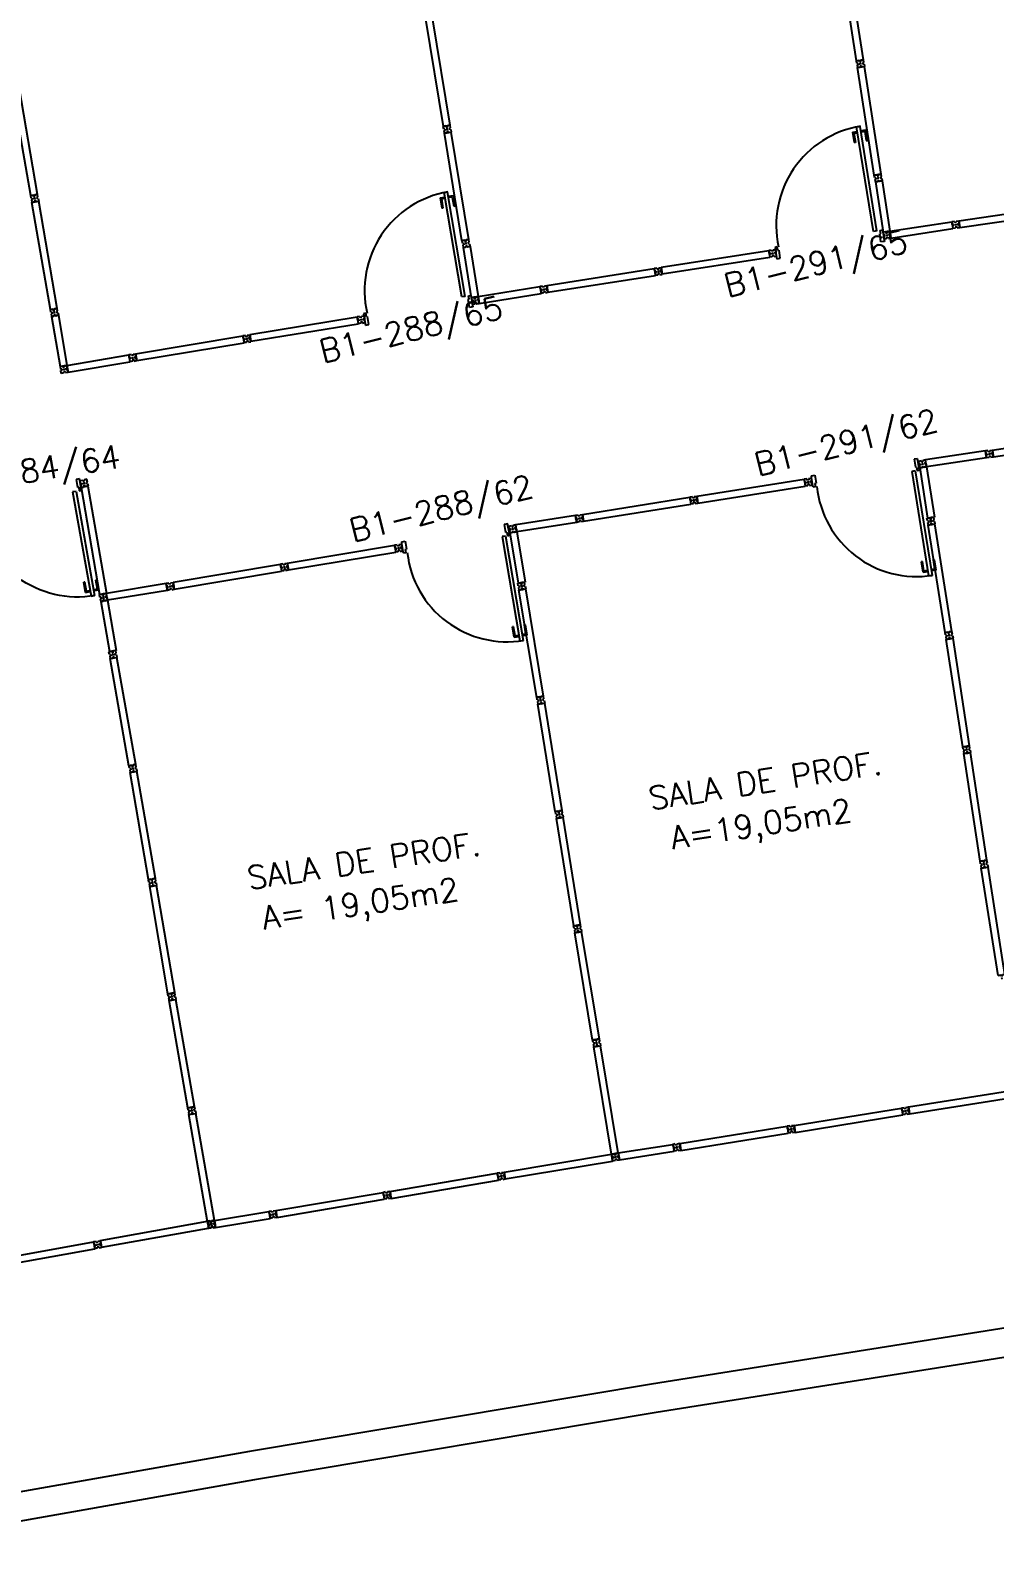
# Model space of a CAD drawing. Extents: x 26 to 324, y 73 to 188.
# Drawn here: x 108.24 to 116.57, y 155.38 to 168.52 of the extents above; entities that cross this region are included whole.
import ezdxf

# ---------------------------------------------------------------- set-up
doc = ezdxf.new("R2010")
doc.units = 0
doc.header["$LTSCALE"] = 0.01
doc.header["$MEASUREMENT"] = 0
doc.layers.get('0').update_dxf_attribs({"linetype": 'CONTINUOUS'})
for name, color, linetype in [('BANC', 2, 'CONTINUOUS'), ('DIV', 2, 'CONTINUOUS'), ('TEXTO', 2, 'CONTINUOUS'), ('TEXTO-ENDEREÇO', 2, 'CONTINUOUS'), ('ÁREA', 2, 'CONTINUOUS')]:
    doc.layers.add(name, color=color, linetype=linetype)
doc.styles.add('UNB-100', font='simplex.shx', dxfattribs={"height": 0.2})
doc.styles.add('UNB-100-1', font='simplex.shx', dxfattribs={"height": 0.2})

# ---------------------------------------------------------------- blocks, each defined once
blk = doc.blocks.new('DIVMT-SLC')
for p, q in [((-0.03, 0.03), (-0.03, 0.006)), ((-0.008, 0.03), (-0.03, 0.03)), ((-0.0185, 0.006), (-0.03, 0.006)), ((-0.0185, -0.006), (-0.0185, 0.006)), ((-0.008, 0.03), (-0.008, 0.02)), ((-0.008, 0.02), (0.008, 0.02)), ((-0.0051, 0), (0.0051, 0)), ((0.0051, 0), (-0.0051, 0)), ((-0.0051, 0), (0.0051, 0)), ((0, -0.0051), (0, 0.0051)), ((0, 0.0051), (0, -0.0051)), ((0.008, 0.03), (0.008, 0.02)), ((0.008, 0.03), (0.03, 0.03)), ((0.0205, 0.006), (0.03, 0.006)), ((0.0205, -0.006), (0.0205, 0.006)), ((0.0205, 0.006), (0.0205, -0.006)), ((0.0205, 0.006), (0.03, 0.006)), ((0.97, 0.03), (0.03, 0.03)), ((0.03, 0.006), (0.03, 0.03)), ((0.03, -0.03), (0.03, 0.03)), ((0.03, -0.005), (0.03, 0.005)), ((0.97, -0.03), (0.97, 0.03)), ((0.97, 0.03), (0.97, 0.009)), ((0.97, 0.009), (0.97, 0.027)), ((0.9795, 0.006), (0.97, 0.006)), ((0.97, -0.005), (0.97, 0.005)), ((0.9795, 0.006), (0.9795, -0.006)), ((1.0051, 0), (0.9949, 0)), ((1, 0.0051), (1, -0.0051)), ((-0.0185, -0.006), (-0.03, -0.006)), ((-0.03, -0.03), (-0.03, -0.006)), ((-0.008, -0.03), (-0.03, -0.03)), ((-0.008, -0.03), (-0.008, -0.02)), ((-0.008, -0.02), (0.008, -0.02)), ((0.008, -0.03), (0.008, -0.02)), ((0.008, -0.03), (0.03, -0.03)), ((0.0205, -0.006), (0.03, -0.006)), ((0.0205, -0.006), (0.03, -0.006)), ((0.03, -0.006), (0.03, -0.03)), ((0.97, -0.03), (0.03, -0.03)), ((0.9795, -0.006), (0.97, -0.006)), ((0.97, -0.009), (0.97, -0.027))]:
    blk.add_line(p, q)
blk = doc.blocks.new('PDV2D-SLC')
at = {"layer": 'DIV'}
for p, q in [((0.03, 0.05), (0.06, 0.05)), ((0.03, 0.035), (0.03, 0.05)), ((0.03, -0.035), (0.03, 0.035)), ((0.06, 0.05), (0.06, -0.02)), ((0.941, 0.05), (0.941, -0.02)), ((0.971, 0.05), (0.941, 0.05)), ((0.971, 0.035), (0.971, 0.05)), ((0.971, -0.035), (0.971, 0.035)), ((0.03, -0.05), (0.03, -0.035)), ((0.05, -0.05), (0.03, -0.05)), ((0.05, -0.02), (0.06, -0.02)), ((0.05, -0.02), (0.05, -0.05)), ((0.079, -0.05), (0.109, -0.05)), ((0.079, -0.05), (0.079, -0.965)), ((0.109, -0.05), (0.109, -0.965)), ((0.951, -0.02), (0.941, -0.02)), ((0.951, -0.02), (0.951, -0.05)), ((0.951, -0.05), (0.971, -0.05)), ((0.971, -0.05), (0.971, -0.035)), ((0.109, -0.965), (0.079, -0.965))]:
    blk.add_line(p, q, dxfattribs=at)
at = {"layer": 'DIV', "color": 1}
for p, q in [((0.036, -0.925), (0.036, -0.835)), ((0.046, -0.835), (0.036, -0.835)), ((0.046, -0.915), (0.046, -0.835)), ((0.046, -0.915), (0.076, -0.915)), ((0.141, -0.915), (0.111, -0.915)), ((0.141, -0.915), (0.141, -0.835)), ((0.141, -0.835), (0.151, -0.835)), ((0.151, -0.925), (0.151, -0.835)), ((0.036, -0.925), (0.076, -0.925)), ((0.151, -0.925), (0.111, -0.925))]:
    blk.add_line(p, q, dxfattribs=at)
blk.add_arc((0.076, -0.1), 0.865, 270, 3.3214, dxfattribs=at)
blk = doc.blocks.new('MDIVMT-SLC')
for p, q in [((-0.03, 0.03), (-0.03, 0.006)), ((-0.008, 0.03), (-0.03, 0.03)), ((-0.0185, 0.006), (-0.03, 0.006)), ((-0.0185, -0.006), (-0.0185, 0.006)), ((-0.008, 0.03), (-0.008, 0.02)), ((-0.008, 0.02), (0.008, 0.02)), ((-0.0051, 0), (0.0051, 0)), ((-0.0051, 0), (0.0051, 0)), ((0, -0.0051), (0, 0.0051)), ((0, -0.0051), (0, 0.0051)), ((0.008, 0.03), (0.008, 0.02)), ((0.008, 0.03), (0.03, 0.03)), ((0.0205, 0.006), (0.03, 0.006)), ((0.0205, -0.006), (0.0205, 0.006)), ((0.0205, 0.006), (0.03, 0.006)), ((0.0205, -0.006), (0.0205, 0.006)), ((0.03, 0.03), (0.03, -0.03)), ((0.03, 0.03), (0.47, 0.03)), ((0.03, 0.006), (0.03, 0.03)), ((0.03, 0.009), (0.03, 0.027)), ((0.03, 0.005), (0.03, -0.005)), ((0.47, 0.03), (0.47, -0.03)), ((0.4795, 0.006), (0.47, 0.006)), ((0.47, 0.005), (0.47, -0.005)), ((0.4795, -0.006), (0.4795, 0.006)), ((0.4949, 0), (0.5051, 0)), ((0.5051, 0), (0.4949, 0)), ((0.5, -0.0051), (0.5, 0.0051)), ((-0.0185, -0.006), (-0.03, -0.006)), ((-0.03, -0.03), (-0.03, -0.006)), ((-0.008, -0.03), (-0.03, -0.03)), ((-0.008, -0.03), (-0.008, -0.02)), ((-0.008, -0.02), (0.008, -0.02)), ((0.008, -0.03), (0.008, -0.02)), ((0.008, -0.03), (0.03, -0.03)), ((0.0205, -0.006), (0.03, -0.006)), ((0.0205, -0.006), (0.03, -0.006)), ((0.03, -0.006), (0.03, -0.03)), ((0.03, -0.03), (0.03, -0.009)), ((0.03, -0.009), (0.03, -0.027)), ((0.03, -0.03), (0.47, -0.03)), ((0.4795, -0.006), (0.47, -0.006))]:
    blk.add_line(p, q)
blk = doc.blocks.new('MTT-SLC')
for p, q in [((-0.008, 0.03), (-0.03, 0.03)), ((-0.03, 0.03), (-0.03, 0.006)), ((-0.0185, 0.006), (-0.03, 0.006)), ((-0.0185, -0.006), (-0.0185, 0.006)), ((-0.008, 0.03), (-0.008, 0.02)), ((-0.008, 0.02), (0.008, 0.02)), ((-0.0051, 0), (0.0051, 0)), ((0, -0.0051), (0, 0.0051)), ((0.008, 0.03), (0.03, 0.03)), ((0.008, 0.03), (0.008, 0.02)), ((0.0205, -0.006), (0.0205, 0.006)), ((0.0205, 0.006), (0.03, 0.006)), ((0.03, 0.006), (0.03, 0.03)), ((-0.03, -0.03), (-0.03, -0.006)), ((-0.0185, -0.006), (-0.03, -0.006)), ((-0.008, -0.03), (-0.03, -0.03)), ((-0.008, -0.02), (0.008, -0.02)), ((-0.008, -0.03), (-0.008, -0.02)), ((0.008, -0.03), (0.008, -0.02)), ((0.008, -0.03), (0.03, -0.03)), ((0.0205, -0.006), (0.03, -0.006)), ((0.03, -0.006), (0.03, -0.03))]:
    blk.add_line(p, q)
blk = doc.blocks.new('PDV2E-SLC')
at = {"layer": 'DIV', "color": 1}
for p, q in [((0.023, 0.925), (0.063, 0.925)), ((0.023, 0.925), (0.023, 0.835)), ((0.138, 0.925), (0.097, 0.925)), ((0.138, 0.925), (0.138, 0.835)), ((0.033, 0.835), (0.023, 0.835)), ((0.033, 0.915), (0.063, 0.915)), ((0.033, 0.915), (0.033, 0.835)), ((0.128, 0.915), (0.097, 0.915)), ((0.128, 0.915), (0.128, 0.835)), ((0.128, 0.835), (0.137, 0.835))]:
    blk.add_line(p, q, dxfattribs=at)
at = {"layer": 'DIV'}
for p, q in [((0.065, 0.05), (0.065, 0.965)), ((0.095, 0.965), (0.065, 0.965)), ((0.095, 0.05), (0.095, 0.965)), ((0.049, 0.05), (0.029, 0.05)), ((0.029, 0.05), (0.029, 0.035)), ((0.029, 0.035), (0.029, -0.035)), ((0.049, 0.02), (0.049, 0.05)), ((0.049, 0.02), (0.059, 0.02)), ((0.059, -0.05), (0.059, 0.02)), ((0.065, 0.05), (0.095, 0.05)), ((0.928, -0.05), (0.928, 0.02)), ((0.938, 0.02), (0.928, 0.02)), ((0.938, 0.05), (0.958, 0.05)), ((0.938, 0.02), (0.938, 0.05)), ((0.958, 0.05), (0.958, 0.035)), ((0.958, 0.035), (0.958, -0.035)), ((0.029, -0.035), (0.029, -0.05)), ((0.029, -0.05), (0.059, -0.05)), ((0.958, -0.05), (0.928, -0.05)), ((0.958, -0.035), (0.958, -0.05))]:
    blk.add_line(p, q, dxfattribs=at)
at = {"layer": 'DIV', "color": 1}
blk.add_arc((0.062, 0.1), 0.865, 356.6786, 90, dxfattribs=at)
blk = doc.blocks.new('JUNTA')
at = {"color": 2}
for p, q in [((108.699, 164.696), (108.723, 164.698)), ((108.701, 164.674), (108.699, 164.696)), ((108.701, 164.674), (108.711, 164.675)), ((108.703, 164.658), (108.713, 164.659)), ((108.703, 164.658), (108.705, 164.636)), ((108.729, 164.638), (108.705, 164.636)), ((108.711, 164.675), (108.713, 164.659)), ((108.724, 164.687), (108.723, 164.698)), ((108.724, 164.687), (108.736, 164.688)), ((108.727, 164.668), (108.737, 164.669)), ((108.737, 164.669), (108.727, 164.668)), ((108.728, 164.648), (108.74, 164.649)), ((108.74, 164.649), (108.728, 164.648)), ((108.728, 164.648), (108.729, 164.638)), ((108.728, 164.648), (108.729, 164.638)), ((108.731, 164.674), (108.732, 164.664)), ((108.732, 164.664), (108.731, 164.674)), ((108.731, 164.674), (108.732, 164.664)), ((108.759, 164.702), (108.735, 164.699)), ((108.736, 164.688), (108.735, 164.699)), ((108.74, 164.649), (108.741, 164.64)), ((108.74, 164.649), (108.741, 164.64)), ((108.741, 164.64), (108.765, 164.642)), ((108.761, 164.68), (108.751, 164.679)), ((108.751, 164.679), (108.753, 164.663)), ((108.762, 164.664), (108.753, 164.663)), ((108.761, 164.68), (108.759, 164.702)), ((108.762, 164.664), (108.765, 164.642))]:
    blk.add_line(p, q, dxfattribs=at)

msp = doc.modelspace()

# ---------------------------------------------------------------- linework, layer by layer
at = {"layer": 'BANC'}
for p, q in [((117.077, 157.375), (113.602, 156.823)), ((117.117, 157.128), (113.642, 156.576)), ((113.6, 156.823), (110.13, 156.241)), ((113.642, 156.576), (110.172, 155.995)), ((110.128, 156.241), (106.663, 155.63)), ((110.172, 155.995), (106.707, 155.384))]:
    msp.add_line(p, q, dxfattribs=at)
at = {"layer": 'DIV'}
for p, q in [((115.661, 166.786), (116.196, 166.868)), ((116.218, 166.871), (116.196, 166.868)), ((116.196, 166.868), (116.205, 166.808)), ((116.199, 166.844), (116.196, 166.868)), ((116.218, 166.871), (116.219, 166.861)), ((116.235, 166.863), (116.219, 166.861)), ((116.233, 166.873), (116.255, 166.876)), ((116.233, 166.873), (116.235, 166.863)), ((116.247, 166.851), (116.259, 166.853)), ((116.247, 166.851), (116.249, 166.839)), ((116.255, 166.876), (116.259, 166.853)), ((115.63, 166.751), (115.64, 166.752)), ((115.636, 166.747), (115.635, 166.757)), ((115.655, 166.76), (115.664, 166.762)), ((115.657, 166.749), (115.655, 166.76)), ((115.657, 166.749), (115.666, 166.75)), ((115.661, 166.786), (115.669, 166.726)), ((115.664, 166.765), (115.661, 166.783)), ((115.664, 166.761), (115.666, 166.751)), ((115.666, 166.747), (115.669, 166.729)), ((115.669, 166.726), (115.666, 166.747)), ((115.669, 166.726), (116.205, 166.808)), ((116.209, 166.845), (116.199, 166.844)), ((116.209, 166.845), (116.199, 166.844)), ((116.199, 166.843), (116.201, 166.833)), ((116.21, 166.834), (116.201, 166.832)), ((116.21, 166.834), (116.201, 166.832)), ((116.201, 166.832), (116.205, 166.808)), ((116.226, 166.812), (116.205, 166.808)), ((116.21, 166.834), (116.209, 166.845)), ((116.209, 166.845), (116.21, 166.834)), ((116.235, 166.843), (116.225, 166.842)), ((116.225, 166.842), (116.235, 166.843)), ((116.235, 166.843), (116.225, 166.842)), ((116.241, 166.824), (116.225, 166.821)), ((116.226, 166.812), (116.225, 166.821)), ((116.231, 166.837), (116.229, 166.847)), ((116.229, 166.847), (116.231, 166.837)), ((116.242, 166.814), (116.241, 166.824)), ((116.242, 166.814), (116.264, 166.817)), ((116.249, 166.839), (116.26, 166.841)), ((116.264, 166.817), (116.26, 166.841)), ((112.098, 166.196), (112.107, 166.197)), ((112.1, 166.184), (112.098, 166.196)), ((112.104, 166.221), (112.638, 166.308)), ((112.104, 166.221), (112.113, 166.162)), ((112.107, 166.2), (112.104, 166.218)), ((112.108, 166.196), (112.109, 166.186)), ((112.113, 166.162), (112.647, 166.248)), ((112.66, 166.311), (112.638, 166.308)), ((112.638, 166.308), (112.647, 166.248)), ((112.642, 166.284), (112.638, 166.308)), ((112.651, 166.285), (112.642, 166.284)), ((112.651, 166.285), (112.642, 166.284)), ((112.642, 166.283), (112.643, 166.273)), ((112.653, 166.274), (112.644, 166.272)), ((112.653, 166.274), (112.644, 166.272)), ((112.644, 166.272), (112.647, 166.248)), ((112.669, 166.252), (112.647, 166.248)), ((112.653, 166.274), (112.651, 166.285)), ((112.651, 166.285), (112.653, 166.274)), ((112.66, 166.311), (112.661, 166.301)), ((112.677, 166.304), (112.661, 166.301)), ((112.677, 166.283), (112.667, 166.282)), ((112.667, 166.282), (112.677, 166.283)), ((112.677, 166.283), (112.667, 166.282)), ((112.683, 166.264), (112.668, 166.262)), ((112.669, 166.252), (112.668, 166.262)), ((112.673, 166.278), (112.672, 166.288)), ((112.672, 166.288), (112.673, 166.278)), ((112.676, 166.313), (112.697, 166.317)), ((112.676, 166.313), (112.677, 166.304)), ((112.685, 166.254), (112.683, 166.264)), ((112.685, 166.254), (112.707, 166.258)), ((112.69, 166.291), (112.701, 166.293)), ((112.69, 166.291), (112.692, 166.279)), ((112.692, 166.279), (112.703, 166.281)), ((112.697, 166.317), (112.701, 166.293)), ((112.707, 166.258), (112.703, 166.281)), ((112.074, 166.186), (112.084, 166.187)), ((112.08, 166.182), (112.078, 166.192)), ((112.1, 166.184), (112.109, 166.185)), ((112.11, 166.182), (112.112, 166.165)), ((112.113, 166.162), (112.11, 166.182)), ((108.552, 165.626), (109.085, 165.717)), ((109.107, 165.721), (109.085, 165.717)), ((109.085, 165.717), (109.095, 165.658)), ((109.089, 165.694), (109.085, 165.717)), ((109.099, 165.695), (109.089, 165.694)), ((109.099, 165.695), (109.089, 165.694)), ((109.089, 165.693), (109.091, 165.683)), ((109.101, 165.683), (109.091, 165.682)), ((109.101, 165.683), (109.091, 165.682)), ((109.091, 165.682), (109.095, 165.658)), ((109.101, 165.683), (109.099, 165.695)), ((109.099, 165.695), (109.101, 165.683)), ((109.107, 165.721), (109.109, 165.711)), ((109.124, 165.714), (109.109, 165.711)), ((109.125, 165.693), (109.115, 165.692)), ((109.115, 165.692), (109.125, 165.693)), ((109.125, 165.693), (109.115, 165.692)), ((109.131, 165.674), (109.115, 165.671)), ((109.117, 165.662), (109.115, 165.671)), ((109.121, 165.687), (109.119, 165.698)), ((109.119, 165.698), (109.121, 165.687)), ((109.123, 165.723), (109.145, 165.727)), ((109.123, 165.723), (109.124, 165.714)), ((109.132, 165.664), (109.131, 165.674)), ((109.132, 165.664), (109.154, 165.668)), ((109.137, 165.701), (109.148, 165.703)), ((109.137, 165.701), (109.139, 165.69)), ((109.139, 165.69), (109.15, 165.691)), ((109.145, 165.727), (109.148, 165.703)), ((109.154, 165.668), (109.15, 165.691)), ((108.522, 165.591), (108.532, 165.592)), ((108.528, 165.587), (108.526, 165.597)), ((108.546, 165.601), (108.556, 165.602)), ((108.548, 165.589), (108.546, 165.601)), ((108.548, 165.589), (108.558, 165.59)), ((108.552, 165.626), (108.561, 165.567)), ((108.555, 165.605), (108.552, 165.623)), ((108.556, 165.601), (108.557, 165.591)), ((108.561, 165.567), (108.558, 165.588)), ((108.558, 165.588), (108.561, 165.57)), ((108.561, 165.567), (109.095, 165.658)), ((109.117, 165.662), (109.095, 165.658)), ((116.486, 164.887), (115.968, 164.809)), ((116.508, 164.89), (116.486, 164.887)), ((116.49, 164.863), (116.486, 164.887)), ((116.495, 164.827), (116.486, 164.887)), ((116.486, 164.887), (116.489, 164.866)), ((116.489, 164.866), (116.487, 164.884)), ((116.508, 164.89), (116.51, 164.88)), ((116.525, 164.882), (116.51, 164.88)), ((116.524, 164.892), (116.546, 164.895)), ((116.524, 164.892), (116.525, 164.882)), ((116.546, 164.895), (116.549, 164.872)), ((115.948, 164.776), (115.937, 164.775)), ((115.937, 164.775), (115.948, 164.776)), ((115.942, 164.78), (115.943, 164.77)), ((115.962, 164.784), (115.971, 164.786)), ((115.962, 164.784), (115.964, 164.772)), ((115.964, 164.772), (115.973, 164.774)), ((115.977, 164.75), (115.968, 164.809)), ((115.973, 164.775), (115.971, 164.785)), ((116.495, 164.827), (115.977, 164.75)), ((116.499, 164.864), (116.49, 164.863)), ((116.499, 164.864), (116.49, 164.863)), ((116.492, 164.852), (116.49, 164.862)), ((116.501, 164.852), (116.492, 164.851)), ((116.501, 164.852), (116.492, 164.851)), ((116.492, 164.851), (116.495, 164.827)), ((116.492, 164.848), (116.495, 164.83)), ((116.517, 164.831), (116.495, 164.827)), ((116.499, 164.864), (116.501, 164.852)), ((116.499, 164.864), (116.501, 164.852)), ((116.526, 164.862), (116.515, 164.861)), ((116.526, 164.862), (116.515, 164.861)), ((116.531, 164.843), (116.516, 164.84)), ((116.517, 164.831), (116.516, 164.84)), ((116.52, 164.866), (116.521, 164.856)), ((116.52, 164.866), (116.521, 164.856)), ((116.533, 164.833), (116.531, 164.843)), ((116.533, 164.833), (116.555, 164.836)), ((116.538, 164.87), (116.549, 164.872)), ((116.538, 164.87), (116.54, 164.858)), ((116.54, 164.858), (116.551, 164.86)), ((116.555, 164.836), (116.551, 164.86)), ((112.422, 164.222), (112.431, 164.224)), ((112.946, 164.329), (112.428, 164.247)), ((112.437, 164.188), (112.428, 164.247)), ((112.433, 164.213), (112.431, 164.223)), ((112.955, 164.27), (112.437, 164.188)), ((112.967, 164.332), (112.946, 164.329)), ((112.949, 164.305), (112.946, 164.329)), ((112.955, 164.27), (112.946, 164.329)), ((112.946, 164.329), (112.949, 164.308)), ((112.949, 164.308), (112.946, 164.326)), ((112.959, 164.307), (112.949, 164.305)), ((112.959, 164.307), (112.949, 164.305)), ((112.951, 164.294), (112.949, 164.304)), ((112.961, 164.295), (112.951, 164.293)), ((112.961, 164.295), (112.951, 164.293)), ((112.951, 164.293), (112.955, 164.27)), ((112.952, 164.291), (112.954, 164.273)), ((112.977, 164.273), (112.955, 164.27)), ((112.959, 164.307), (112.961, 164.295)), ((112.959, 164.307), (112.961, 164.295)), ((112.967, 164.332), (112.969, 164.323)), ((112.985, 164.325), (112.969, 164.323)), ((112.985, 164.305), (112.975, 164.303)), ((112.985, 164.305), (112.975, 164.303)), ((112.991, 164.286), (112.975, 164.283)), ((112.977, 164.273), (112.975, 164.283)), ((112.979, 164.309), (112.981, 164.299)), ((112.979, 164.309), (112.981, 164.299)), ((112.983, 164.335), (113.005, 164.338)), ((112.983, 164.335), (112.985, 164.325)), ((112.992, 164.276), (112.991, 164.286)), ((112.992, 164.276), (113.014, 164.279)), ((112.997, 164.313), (113.009, 164.315)), ((112.997, 164.313), (112.999, 164.301)), ((112.999, 164.301), (113.01, 164.303)), ((113.005, 164.338), (113.009, 164.315)), ((113.014, 164.279), (113.01, 164.303)), ((112.408, 164.214), (112.398, 164.212)), ((112.398, 164.212), (112.408, 164.214)), ((112.402, 164.218), (112.403, 164.208)), ((112.422, 164.222), (112.424, 164.21)), ((112.424, 164.21), (112.433, 164.212)), ((109.41, 163.741), (108.892, 163.655)), ((109.431, 163.745), (109.41, 163.741)), ((109.413, 163.718), (109.41, 163.741)), ((109.419, 163.682), (109.41, 163.741)), ((109.41, 163.741), (109.413, 163.721)), ((109.413, 163.721), (109.41, 163.738)), ((109.423, 163.719), (109.413, 163.718)), ((109.423, 163.719), (109.413, 163.718)), ((109.415, 163.707), (109.414, 163.717)), ((109.425, 163.707), (109.415, 163.706)), ((109.425, 163.707), (109.415, 163.706)), ((109.415, 163.706), (109.419, 163.682)), ((109.416, 163.703), (109.419, 163.685)), ((109.423, 163.719), (109.425, 163.707)), ((109.423, 163.719), (109.425, 163.707)), ((109.431, 163.745), (109.433, 163.735)), ((109.449, 163.738), (109.433, 163.735)), ((109.449, 163.718), (109.439, 163.716)), ((109.449, 163.718), (109.439, 163.716)), ((109.455, 163.698), (109.439, 163.696)), ((109.443, 163.722), (109.445, 163.712)), ((109.443, 163.722), (109.445, 163.712)), ((109.447, 163.748), (109.469, 163.751)), ((109.447, 163.748), (109.449, 163.738)), ((109.457, 163.688), (109.455, 163.698)), ((109.461, 163.726), (109.473, 163.728)), ((109.461, 163.726), (109.463, 163.714)), ((109.463, 163.714), (109.475, 163.716)), ((109.469, 163.751), (109.473, 163.728)), ((109.479, 163.692), (109.475, 163.716)), ((108.863, 163.62), (108.873, 163.622)), ((108.873, 163.622), (108.863, 163.62)), ((108.867, 163.626), (108.868, 163.616)), ((108.887, 163.63), (108.896, 163.632)), ((108.887, 163.63), (108.889, 163.618)), ((108.889, 163.618), (108.898, 163.62)), ((108.902, 163.596), (108.892, 163.655)), ((108.898, 163.621), (108.896, 163.631)), ((109.419, 163.682), (108.902, 163.596)), ((109.441, 163.686), (109.419, 163.682)), ((109.441, 163.686), (109.439, 163.696)), ((109.457, 163.688), (109.479, 163.692)), ((113.314, 158.82), (113.786, 158.894)), ((113.807, 158.898), (113.786, 158.894)), ((113.786, 158.894), (113.796, 158.835)), ((113.79, 158.87), (113.786, 158.894)), ((113.799, 158.872), (113.79, 158.87)), ((113.799, 158.872), (113.79, 158.87)), ((113.79, 158.869), (113.792, 158.86)), ((113.801, 158.86), (113.792, 158.859)), ((113.801, 158.86), (113.792, 158.859)), ((113.792, 158.859), (113.796, 158.835)), ((113.817, 158.838), (113.796, 158.835)), ((113.801, 158.86), (113.799, 158.872)), ((113.799, 158.872), (113.801, 158.86)), ((113.807, 158.898), (113.809, 158.888)), ((113.825, 158.89), (113.809, 158.888)), ((113.825, 158.87), (113.815, 158.869)), ((113.815, 158.869), (113.825, 158.87)), ((113.825, 158.87), (113.815, 158.869)), ((113.831, 158.851), (113.816, 158.848)), ((113.817, 158.838), (113.816, 158.848)), ((113.821, 158.864), (113.819, 158.874)), ((113.819, 158.874), (113.821, 158.864)), ((113.823, 158.9), (113.845, 158.904)), ((113.823, 158.9), (113.825, 158.89)), ((113.833, 158.841), (113.831, 158.851)), ((113.833, 158.841), (113.855, 158.845)), ((113.838, 158.878), (113.849, 158.88)), ((113.838, 158.878), (113.84, 158.867)), ((113.84, 158.867), (113.851, 158.868)), ((113.845, 158.904), (113.849, 158.88)), ((113.855, 158.845), (113.851, 158.868)), ((113.284, 158.784), (113.295, 158.786)), ((113.29, 158.78), (113.289, 158.79)), ((113.309, 158.794), (113.318, 158.796)), ((113.311, 158.783), (113.309, 158.794)), ((113.311, 158.783), (113.32, 158.784)), ((113.314, 158.82), (113.324, 158.76)), ((113.318, 158.799), (113.315, 158.817)), ((113.318, 158.795), (113.32, 158.785)), ((113.321, 158.781), (113.324, 158.763)), ((113.324, 158.76), (113.321, 158.781)), ((113.324, 158.76), (113.796, 158.835)), ((109.825, 158.235), (110.296, 158.314)), ((110.318, 158.318), (110.296, 158.314)), ((110.296, 158.314), (110.306, 158.255)), ((110.3, 158.29), (110.296, 158.314)), ((110.318, 158.318), (110.319, 158.308)), ((110.335, 158.31), (110.319, 158.308)), ((110.333, 158.32), (110.355, 158.324)), ((110.333, 158.32), (110.335, 158.31)), ((110.355, 158.324), (110.359, 158.3)), ((109.796, 158.2), (109.806, 158.201)), ((109.802, 158.196), (109.8, 158.206)), ((109.82, 158.21), (109.829, 158.212)), ((109.822, 158.198), (109.82, 158.21)), ((109.822, 158.198), (109.831, 158.2)), ((109.825, 158.235), (109.835, 158.176)), ((109.829, 158.215), (109.826, 158.232)), ((109.829, 158.211), (109.831, 158.201)), ((109.832, 158.197), (109.835, 158.179)), ((109.835, 158.176), (109.832, 158.197)), ((109.835, 158.176), (110.306, 158.255)), ((110.31, 158.292), (110.3, 158.29)), ((110.31, 158.292), (110.3, 158.29)), ((110.3, 158.289), (110.302, 158.279)), ((110.312, 158.28), (110.302, 158.278)), ((110.312, 158.28), (110.302, 158.278)), ((110.302, 158.278), (110.306, 158.255)), ((110.328, 158.258), (110.306, 158.255)), ((110.312, 158.28), (110.31, 158.292)), ((110.31, 158.292), (110.312, 158.28)), ((110.336, 158.29), (110.326, 158.288)), ((110.326, 158.288), (110.336, 158.29)), ((110.336, 158.29), (110.326, 158.288)), ((110.342, 158.271), (110.326, 158.268)), ((110.328, 158.258), (110.326, 158.268)), ((110.332, 158.284), (110.33, 158.294)), ((110.33, 158.294), (110.332, 158.284)), ((110.344, 158.261), (110.342, 158.271)), ((110.344, 158.261), (110.366, 158.265)), ((110.348, 158.298), (110.359, 158.3)), ((110.348, 158.298), (110.35, 158.287)), ((110.35, 158.287), (110.361, 158.289)), ((110.366, 158.265), (110.361, 158.289))]:
    msp.add_line(p, q, dxfattribs=at)

# ---------------------------------------------------------------- block references
for name, p, rotation in [('DIVMT-SLC', (115.253, 169.222), 278.8130446314529), ('DIVMT-SLC', (111.676, 168.654), 279.3008529647862), ('DIVMT-SLC', (115.407, 168.234), 278.8114057824097), ('DIVMT-SLC', (108.103, 168.055), 279.7886612981195), ('DIVMT-SLC', (111.837, 167.667), 279.2992141157431), ('PDV2D-SLC', (115.635, 166.752), 189.1810117476949), ('MDIVMT-SLC', (115.56, 167.246), 278.7244715976407), ('PDV2D-SLC', (112.079, 166.187), 189.6688117476949), ('DIVMT-SLC', (108.273, 167.07), 279.7870224490765), ('DIVMT-SLC', (117.219, 166.989), 188.4456163252503), ('MTT-SLC', (115.635, 166.752), 8.778451221047268), ('MDIVMT-SLC', (111.999, 166.68), 279.212279930974), ('DIVMT-SLC', (114.648, 166.595), 188.830069516503), ('DIVMT-SLC', (113.66, 166.438), 188.9334163252502), ('MTT-SLC', (112.079, 166.187), 9.26625122104724), ('MDIVMT-SLC', (108.443, 166.084), 279.7000882643073), ('DIVMT-SLC', (111.093, 166.021), 189.3178695165031), ('DIVMT-SLC', (110.106, 165.856), 189.4212163252502), ('MTT-SLC', (108.527, 165.592), 9.754051221047265), ('DIVMT-SLC', (117.509, 165.01), 188.5709570910109), ('PDV2E-SLC', (115.936, 164.775), 189.1373210881017), ('MDIVMT-SLC', (115.943, 164.775), 278.8582011808071), ('JUNTA', (11.4, -7.065), 3.893434270253876), ('DIVMT-SLC', (114.955, 164.617), 188.9500643700644), ('DIVMT-SLC', (108.868, 163.621), 99.81954837845933), ('DIVMT-SLC', (113.967, 164.462), 189.0587570910109), ('PDV2E-SLC', (112.396, 164.212), 189.6251210881017), ('MDIVMT-SLC', (112.403, 164.213), 279.3460095141405), ('DIVMT-SLC', (116.015, 164.281), 278.9909485882042), ('DIVMT-SLC', (111.417, 164.047), 189.4378643700644), ('DIVMT-SLC', (110.43, 163.883), 189.546557091011), ('DIVMT-SLC', (112.48, 163.719), 279.4787569215375), ('MDIVMT-SLC', (108.868, 163.621), 279.8338178474738), ('DIVMT-SLC', (116.172, 163.293), 278.7624708919032), ('DIVMT-SLC', (108.949, 163.127), 279.9665652548708), ('DIVMT-SLC', (112.644, 162.733), 279.2502792252366), ('DIVMT-SLC', (116.324, 162.305), 278.6188975855575), ('DIVMT-SLC', (109.122, 162.143), 279.7380875585699), ('DIVMT-SLC', (112.805, 161.746), 279.1067059188908), ('DIVMT-SLC', (116.474, 161.316), 278.9532705406265), ('DIVMT-SLC', (109.291, 161.157), 279.5945142522242), ('DIVMT-SLC', (112.963, 160.758), 279.4410788739598), ('DIVMT-SLC', (109.458, 160.171), 279.9288872072931), ('DIVMT-SLC', (113.127, 159.772), 279.3407724415407), ('DIVMT-SLC', (116.783, 159.34), 189.0126496527135), ('DIVMT-SLC', (109.63, 159.186), 279.8285807748741), ('DIVMT-SLC', (115.796, 159.183), 189.2069354532433), ('DIVMT-SLC', (114.808, 159.026), 189.1181647575261), ('DIVMT-SLC', (113.29, 158.785), 189.5004496527135), ('MTT-SLC', (113.29, 158.785), 9.036656325960317), ('DIVMT-SLC', (112.303, 158.62), 189.6947354532434), ('DIVMT-SLC', (111.317, 158.455), 189.6059647575262), ('DIVMT-SLC', (109.8, 158.206), 190.1825354532434), ('MTT-SLC', (109.801, 158.201), 9.52445632596029), ('DIVMT-SLC', (108.816, 158.027), 190.1825354532434)]:
    msp.add_blockref(name, p, dxfattribs=dict(at, rotation=rotation))
at = {"layer": 'DIV', "xscale": -1, "rotation": 10.10711293546836}
msp.add_blockref('PDV2D-SLC', (108.699, 164.601), dxfattribs=at)

# ---------------------------------------------------------------- texts
at = {"layer": 'TEXTO', "style": 'UNB-100'}
for rotation, p in [(8.8573, (113.595, 161.783)), (8.5063, (110.126, 161.095))]:
    msp.add_text('SALA DE PROF.', height=0.2, rotation=rotation, dxfattribs=at).set_placement(p)
at = {"layer": 'TEXTO-ENDEREÇO', "style": 'UNB-100-1'}
for s, rotation, p in [('B1-291/65', 14.0866, (114.26, 166.214)), ('B1-288/65', 14.0866, (110.762, 165.645)), ('B1-291/62', 14.0866, (114.521, 164.668)), ('B1-284/64', 9.2719, (107.425, 164.485)), ('B1-288/62', 14.0866, (111.023, 164.098))]:
    msp.add_text(s, height=0.2, rotation=rotation, dxfattribs=at).set_placement(p)
at = {"layer": 'ÁREA', "style": 'UNB-100'}
for s, rotation, p in [('A=19,05m2', 8.8573, (113.784, 161.444)), ('A= 19,05m2', 8.5063, (110.253, 160.751))]:
    msp.add_text(s, height=0.2, rotation=rotation, dxfattribs=at).set_placement(p)

doc.saveas('drawing.dxf')
